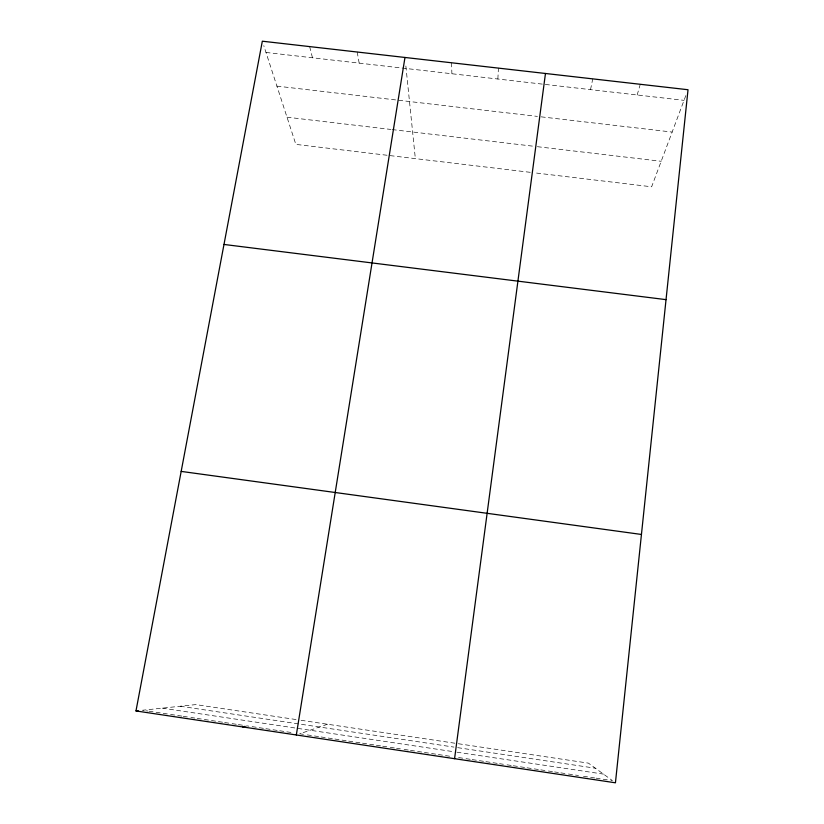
<?xml version="1.0" encoding="UTF-8"?>
<svg xmlns="http://www.w3.org/2000/svg" width="824" height="824" viewBox="0 0 824 824"><rect width="100%" height="100%" fill="white"/><g stroke="black" fill="none" stroke-linecap="round" stroke-linejoin="round"><path stroke-width="0.62" stroke-dasharray="4.12 3.09" d="M497.871 79.011L498.417 68.114M590.52 89.631L592.755 78.877M637.168 94.976L640.269 84.295M685.805 95.625L651.63 186.791L534.045 172.772M327.519 724.234L299.802 733.782L306.075 734.72M244.852 726.408L247.128 725.893L250.887 726.449M265.987 52.448L542.841 84.172M545.344 84.45L684.044 100.343M276.916 86.118L537.444 116.4M541.193 116.843L672.147 132.067M287.01 117.193L390.957 129.45M392.234 129.595L533.612 146.25M537.372 146.693L661.198 161.288M530.234 172.319L295.837 144.385L263.793 45.701M296.012 719.537L195.813 704.602L142.624 710.236L147.712 710.999M301.059 720.289L455.847 743.361M458.329 743.732L588.408 763.127L612.428 780.606L609.904 780.225M180.291 706.24L453.952 747.1M457.681 747.656L595.402 768.215M162.338 708.146L454.436 751.828M456.939 752.199L603.508 774.117M148.979 711.194L169.311 714.233M170.589 714.429L182.022 716.138M183.288 716.334L189.644 717.282M190.921 717.467L194.732 718.044M197.224 718.415L217.186 721.402M218.432 721.597L223.417 722.339M224.674 722.524L230.905 723.462M232.152 723.647L237.147 724.399M238.393 724.584L244.625 725.511M252.144 726.644L264.679 728.519M265.936 728.704L278.481 730.589M279.738 730.775L292.273 732.649M307.321 734.905L319.867 736.79M321.113 736.975L333.658 738.85M334.915 739.035L347.45 740.92M348.707 741.106L361.293 742.99M362.56 743.176L375.157 745.071M376.424 745.256L381.461 746.008M382.727 746.204L389.031 747.141M390.288 747.337L395.324 748.089M396.591 748.274L400.371 748.841M404.162 749.407L409.229 750.17M410.496 750.365L423.165 752.261M424.442 752.446L437.111 754.351M438.378 754.537L451.047 756.432M458.587 757.565L464.808 758.492M466.044 758.677L471.019 759.429M472.265 759.615L484.708 761.479M485.944 761.664L498.386 763.529M499.632 763.714L503.361 764.27M507.09 764.827L512.095 765.578M513.342 765.764L525.856 767.638M527.102 767.824L539.607 769.698M540.853 769.884L547.115 770.821M548.362 771.006L553.368 771.758M554.614 771.944L558.363 772.51M560.876 772.881L567.159 773.829M568.416 774.014L578.479 775.518M583.505 776.28L594.825 777.969M596.082 778.155L608.648 780.04M309.649 46.597L312.471 57.773M357.194 52.015L359.171 63.118M405.861 66.044L415.348 158.63M451.583 62.779L451.882 73.748"/><path stroke-width="1.24" d="M454.57 758.688L545.467 73.48M296.331 734.977L404.975 57.464M135.981 710.937L262.331 41.2L688.019 89.734L615.435 782.8L135.981 710.937L138.195 710.71M242.586 726.923L244.852 726.408M223.994 244.45L666.039 299.637M181.177 471.4L641.443 534.457"/></g></svg>
